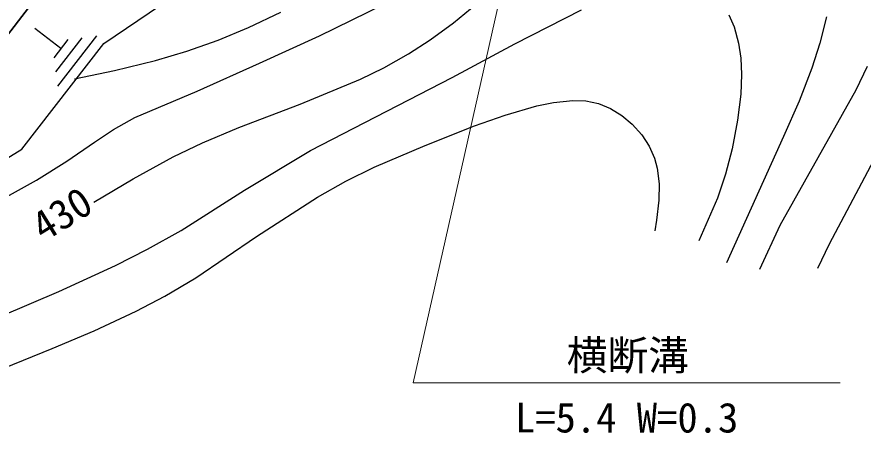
# Model space of a CAD drawing. Units: millimetres, scale not verified. Extents: x 40000 to 680000, y 20000 to 380000.
# Drawn here: x 270888 to 322848, y 264890 to 290410 of the extents above; entities that cross this region are included whole.
import ezdxf
from ezdxf.enums import TextEntityAlignment as Align

# ---------------------------------------------------------------- set-up
doc = ezdxf.new("R2010")
doc.units = ezdxf.units.MM
doc.header["$LTSCALE"] = 1000
doc.linetypes.add('CHAIN', pattern=[18.5, 12, -1.5, 3.5, -1.5])
for name, color, linetype, lineweight in [('M-BGD', 7, 'Continuous', 25), ('M-BMK', 2, 'CHAIN', 13), ('M-STR-HTXT', 7, 'Continuous', 13)]:
    doc.layers.add(name, color=color, linetype=linetype, lineweight=lineweight)
doc.styles.add('ＭＳ ゴシック', font='')
doc.styles.get('ＭＳ ゴシック').set_extended_font_data('MS Gothic')

msp = doc.modelspace()

# ---------------------------------------------------------------- linework, layer by layer
at = {"layer": 'M-BGD'}
for p, q in [((276215, 288782), (283388, 293629)), ((272017, 291512), (268642, 287142)), ((268642, 287142), (272017, 291512)), ((273587, 288466), (271985, 289709)), ((274017, 289021), (273157, 287912)), ((273267, 287036), (274893, 289132)), ((275768, 289242), (273378, 286161)), ((271185, 282297), (276215, 288782)), ((253163, 271188), (271185, 282297))]:
    msp.add_line(p, q, dxfattribs=at)
for points in [[(269114, 278756), (272088, 280409), (273959, 281562), (275645, 282722), (276809, 283500), (278124, 284242), (281951, 285849), (285776, 287572), (289475, 289257), (293440, 291189)], [(275618, 279056), (278024, 280487), (280481, 281824), (282293, 282697), (284515, 283636), (288287, 285064), (291992, 286584), (293416, 287286), (294929, 288155), (296259, 289005), (297697, 290058), (299079, 291203)], [(269967, 272074), (273462, 273569), (276946, 275173), (278911, 276161), (280969, 277322), (284856, 279785), (288906, 282227), (297608, 286695), (301469, 288767), (305553, 290843)], [(274414, 286617), (276876, 287116), (279405, 287733), (281324, 288304), (283253, 288987), (285098, 289757), (287086, 290703)], [(314594, 290543), (314929, 289806), (315202, 288805), (315335, 287892), (315386, 286874), (315336, 285681), (315138, 284089), (314803, 282320), (314399, 280766), (313901, 279298), (312770, 276673)], [(320602, 290425), (320198, 288811), (319705, 287272), (318916, 285242), (317964, 283086), (314460, 275330)], [(323097, 287368), (322401, 285926), (317728, 277612), (316478, 274914)], [(264135, 266463), (273049, 270082), (275630, 271168), (278204, 272366), (279979, 273293), (281877, 274407), (285605, 276949), (289335, 279356), (291080, 280333), (292831, 281190), (295954, 282536), (298985, 283736), (300866, 284387), (302821, 284949), (303828, 285165), (305031, 285295), (305828, 285260), (306602, 285095), (307345, 284792), (308040, 284368), (308669, 283842), (309262, 283171), (309703, 282488), (310034, 281757), (310212, 281144), (310334, 280168), (310313, 279169), (310169, 277950), (310068, 277295)], [(325297, 285001), (320774, 276467), (320041, 274984)]]:
    msp.add_lwpolyline(points, dxfattribs=at)
at = {"layer": 'M-BMK'}
msp.add_arc((145211, 472683), 218310, 293.89813, 305.47721, dxfattribs=at)
at = {"layer": 'M-STR-HTXT'}
for p, q in [((306229, 316717), (295212, 267974)), ((295212, 267974), (321437, 267965))]:
    msp.add_line(p, q, dxfattribs=at)

# ---------------------------------------------------------------- texts
at = {"layer": 'M-BGD', "style": 'ＭＳ ゴシック'}
msp.add_text('430', height=1833, rotation=31.68, dxfattribs=at).set_placement((272821, 276107), align=Align.BOTTOM_LEFT)
at = {"layer": 'M-STR-HTXT', "style": 'ＭＳ ゴシック'}
for s, p in [('横断溝', (304649, 268200)), ('L=5.4 W=0.3', (301470, 264375))]:
    msp.add_text(s, height=1833, rotation=359.98, dxfattribs=at).set_placement(p, align=Align.BOTTOM_LEFT)

doc.saveas('drawing.dxf')
